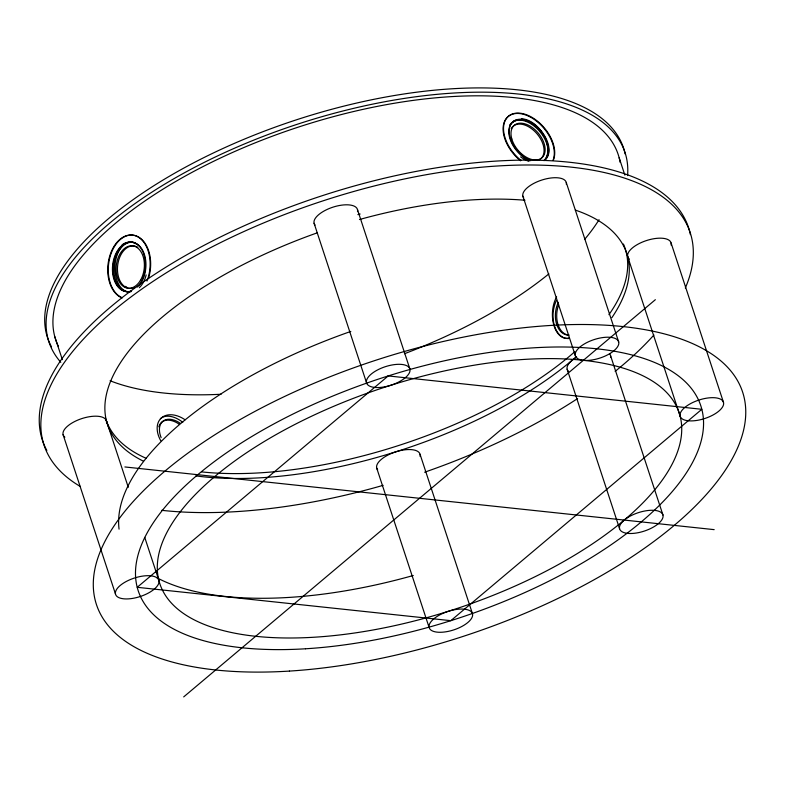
<?xml version="1.0" encoding="UTF-8"?>
<svg xmlns="http://www.w3.org/2000/svg" width="785" height="785" viewBox="0 0 785 785"><rect width="100%" height="100%" fill="white"/><g stroke="black" fill="none" stroke-linecap="round" stroke-linejoin="round"><path stroke-width="1.18" d="M183.69 696.903L655.357 299.693M124.884 466.957L714.173 529.639M671.077 242.948L723.515 402.45A22.755 9.685 -18.2 0 1 693.067 420.848A22.755 9.685 -18.2 0 1 688.896 404.569A22.755 9.685 -18.2 0 1 723.515 402.45M619.149 157.756L624.86 175.114M627.696 256.626L680.134 416.128A273.357 116.386 -18.2 0 1 314.236 637.224A273.357 116.386 -18.2 0 1 264.192 441.553A273.357 116.386 -18.2 0 1 680.134 416.128M566.26 182.493L618.698 341.995A22.755 9.685 -18.2 0 1 588.25 360.393A22.755 9.685 -18.2 0 1 584.079 344.105A22.755 9.685 -18.2 0 1 618.698 341.995M610.524 355.546L662.962 515.048A22.755 9.685 -18.2 0 1 632.514 533.447A22.755 9.685 -18.2 0 1 628.343 517.168A22.755 9.685 -18.2 0 1 662.962 515.048M522.879 196.171L575.317 355.674M567.143 369.225L619.581 528.727M357.479 209.595L409.917 369.087A22.755 9.685 -18.2 0 1 379.459 387.496A22.755 9.685 -18.2 0 1 375.299 371.207A22.755 9.685 -18.2 0 1 409.917 369.087M420.073 454.329L472.511 613.831A22.755 9.685 -18.2 0 1 442.063 632.229A22.755 9.685 -18.2 0 1 437.893 615.95A22.755 9.685 -18.2 0 1 472.511 613.831M314.098 223.274L366.536 382.766M376.692 468.007L429.13 627.509M106.466 420.976L128.289 487.338M144.744 537.401L158.913 580.468A22.755 9.685 -18.2 0 1 128.455 598.877A22.755 9.685 -18.2 0 1 124.295 582.588A22.755 9.685 -18.2 0 1 158.913 580.468M54.734 336.51L62.349 359.648M63.094 434.654L115.532 594.147M80.305 486.484A340.111 144.813 -18.2 0 1 322.35 201.068A340.111 144.813 -18.2 0 1 685.325 288.007M653.895 335.018A340.111 144.813 -18.2 0 1 615.146 371.354M577.623 398.535A340.111 144.813 -18.2 0 1 424.616 472.207M383.119 485.346A340.111 144.813 -18.2 0 1 161.73 510.319M575.336 210.095A273.357 116.386 -18.2 0 1 611.849 317.689M576.416 356.606A273.357 116.386 -18.2 0 1 195.867 475.896M143.419 461.178A273.357 116.386 -18.2 0 1 317.091 232.89M359.481 219.525A273.357 116.386 -18.2 0 1 524.988 200.244M64.841 437.176A22.755 9.685 -18.2 0 1 81.277 418.768A22.755 9.685 -18.2 0 1 106.505 423.046M377.644 469.793A22.755 9.685 -18.2 0 1 395.974 451.767A22.755 9.685 -18.2 0 1 420.103 456.399M609.719 353.947A22.755 9.685 -18.2 0 1 610.602 357.371M568.644 371.55A22.755 9.685 -18.2 0 1 576.73 357.175M629.452 259.158A22.755 9.685 -18.2 0 1 645.878 240.75A22.755 9.685 -18.2 0 1 671.106 245.018M46.835 450.433A340.111 144.813 -18.2 0 1 315.786 197.83A340.111 144.813 -18.2 0 1 690.408 234.627M623.427 244.037A273.357 116.386 -18.2 0 1 608.944 314.677M574.806 351.709A273.357 116.386 -18.2 0 1 201.627 471.893M146.138 458.303A273.357 116.386 -18.2 0 1 105.494 418.326M357.872 214.639A273.357 116.386 -18.2 0 1 360.119 214.02M51.525 346.852A303.216 129.103 -18.2 0 1 290.676 121.724A303.216 129.103 -18.2 0 1 625.145 153.978M60.808 362.307A303.216 129.103 -18.2 0 1 296.249 124.609A303.216 129.103 -18.2 0 1 627.578 175.614M413.253 575.503A296.102 126.071 -18.2 0 1 157.128 577.868M119.055 529.149A296.102 126.071 -18.2 0 1 350.826 331.417M523.683 197.771A22.755 9.685 -18.2 0 1 542.17 179.932A22.755 9.685 -18.2 0 1 566.338 184.318M315.05 225.05A22.755 9.685 -18.2 0 1 333.38 207.024A22.755 9.685 -18.2 0 1 357.509 211.665M122.293 297.8A31.989 21.048 -83.9 0 1 109.763 257.853A31.989 21.048 -83.9 0 1 137.983 236.697A31.989 21.048 -83.9 0 1 148.571 278.106M130.506 291.451A24.884 16.367 -83.9 0 1 113.58 262.425A24.884 16.367 -83.9 0 1 138.916 245.411A24.884 16.367 -83.9 0 1 139.092 285.681M131.164 291.618A24.865 14.866 -87.7 0 1 115.601 275.378A24.865 14.866 -87.7 0 1 122.538 245.862M122.146 244.743A24.865 17.241 -89.8 0 1 137.581 244.704M146.157 274.946A24.865 17.241 -89.8 0 1 139.308 287.712M121.763 297.741A31.989 21.048 -83.9 0 1 109.517 256.754A31.989 21.048 -83.9 0 1 138.768 237.404A31.989 21.048 -83.9 0 1 146.991 281.059M131.586 290.901A24.884 16.367 -83.9 0 1 112.903 263.211A24.884 16.367 -83.9 0 1 138.768 245.725A24.884 16.367 -83.9 0 1 137.277 287.055M520.612 160.797A31.989 19.87 49.9 0 1 504.402 121.744A31.989 19.87 49.9 0 1 536.783 121.312A31.989 19.87 49.9 0 1 552.993 160.366M528.374 160.209A24.884 15.455 49.9 0 1 509.269 127.641A24.884 15.455 49.9 0 1 536.93 127.356A24.884 15.455 49.9 0 1 544.78 160.042M528.982 161.396A24.865 16.887 46 0 1 520.592 156.872M509.543 125.286A24.865 16.887 46 0 1 521.75 119.948M521.397 118.81A24.865 16.328 55.6 0 1 543.897 135.354A24.865 16.328 55.6 0 1 544.064 160.483M521.044 160.434A31.989 19.87 49.9 0 1 504.824 121.381A31.989 19.87 49.9 0 1 537.205 120.949A31.989 19.87 49.9 0 1 553.425 160.003M530.758 160.709A24.884 15.455 49.9 0 1 509.563 127.818A24.884 15.455 49.9 0 1 537.99 127.582A24.884 15.455 49.9 0 1 543.927 160.601M58.443 346.46A296.102 126.071 -18.2 0 1 298.241 127.141A296.102 126.071 -18.2 0 1 620.16 162.417M599.053 219.702A288.998 123.049 -18.2 0 1 584.599 239.396M548.882 273.867A288.998 123.049 -18.2 0 1 404.452 353.731M221.076 394.256A288.998 123.049 -18.2 0 1 110.096 380.754M160.778 440.768A24.865 16.917 45.9 0 1 161.494 417.836A24.865 16.917 45.9 0 1 185.074 419.789M569.135 337.982A24.865 14.827 -87.7 0 1 553.955 325.53A24.865 14.827 -87.7 0 1 556.614 296.907M568.615 335.097A21.332 14.032 -83.9 0 1 558.655 304.796M568.899 338.512A24.884 16.367 -83.9 0 1 554.593 326.305A24.884 16.367 -83.9 0 1 556.408 300.508M568.988 334.969A21.332 14.032 -83.9 0 1 556.722 324.509A21.332 14.032 -83.9 0 1 558.282 302.402M511.192 128.769A21.332 13.247 49.9 0 1 537.313 134.166A21.332 13.247 49.9 0 1 537.46 160.503M510.858 123.736A24.884 15.455 49.9 0 1 538.971 130.575A24.884 15.455 49.9 0 1 544.142 160.572M134.618 287.428A21.332 14.032 -83.9 0 1 117.554 266.527A21.332 14.032 -83.9 0 1 137.826 247.314M127.975 291.794A24.884 16.367 -83.9 0 1 114.06 264.555A24.884 16.367 -83.9 0 1 134.196 242.496M126.787 287.222A21.332 14.032 -83.9 0 1 125.512 286.348M158.835 426.824A21.332 13.247 49.9 0 1 179.441 424.371M160.405 418.68A24.884 15.455 49.9 0 1 182.777 422.31M161.121 437.618A21.332 13.247 49.9 0 1 163.094 421.074A21.332 13.247 49.9 0 1 180.187 423.243M388.222 375.927L137.218 587.308L450.825 620.67L701.829 409.289L388.222 375.927M305.473 648.783A296.102 126.071 -18.2 0 0 701.829 409.289A296.102 126.071 -18.2 0 0 251.269 436.833A296.102 126.071 -18.2 0 0 305.473 648.783M289.42 671.087A340.111 144.813 -18.2 0 0 743.67 395.64A340.111 144.813 -18.2 0 0 225.481 428.168A340.111 144.813 -18.2 0 0 289.42 671.087M511.83 139.043A21.332 13.247 49.9 0 0 540.757 158.658A21.332 13.247 49.9 0 0 531.612 127.072A21.332 13.247 49.9 0 0 511.83 139.043M140.456 280.294A21.332 14.032 -83.9 0 0 133.636 245.999A21.332 14.032 -83.9 0 0 116.68 274.76A21.332 14.032 -83.9 0 0 140.456 280.294"/></g></svg>
